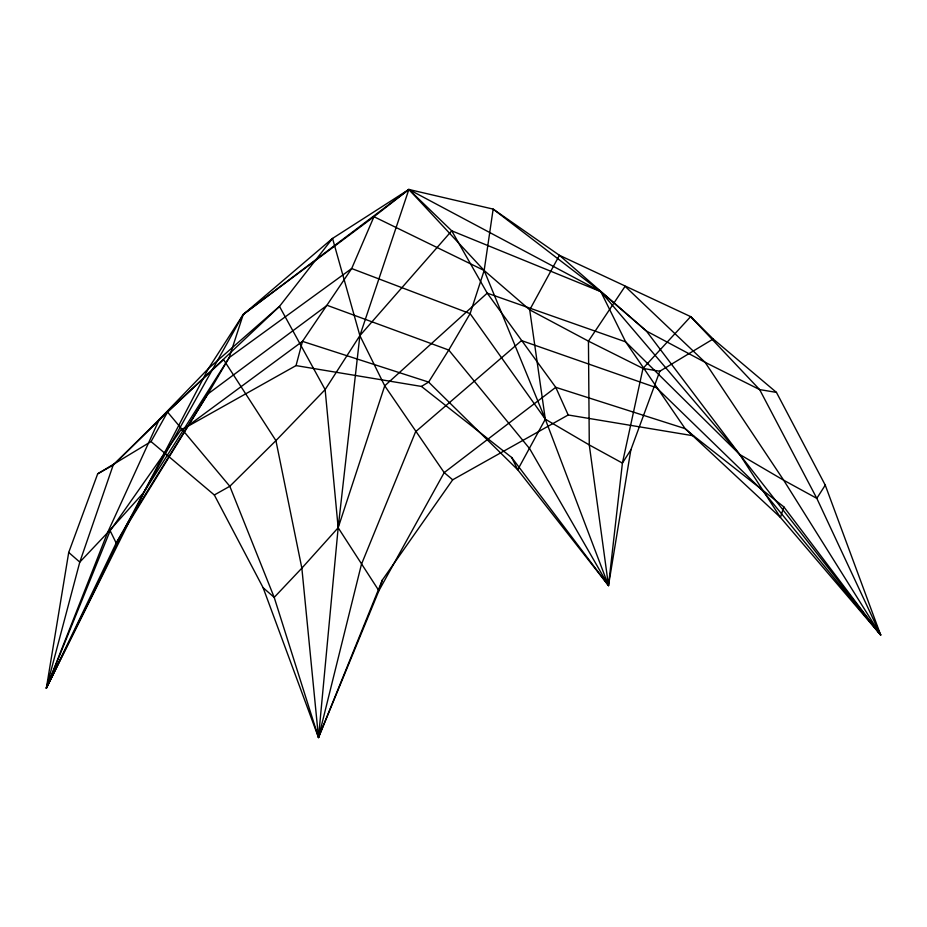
<?xml version="1.0" encoding="UTF-8"?>
<svg xmlns="http://www.w3.org/2000/svg" width="927" height="927" viewBox="0 0 927 927"><rect width="100%" height="100%" fill="white"/><g stroke="black" fill="none" stroke-linecap="round" stroke-linejoin="round"><path stroke-width="1.39" d="M776.455 392.399L759.63 389.583L705.088 362.306L646.351 330.997L600.8 291.657L408.877 189.467L332.538 238.413L243.245 314.462L208.494 368.459L143.778 492.469L46.35 688.147L68.714 552.446L97.683 473.824L151.043 441.576L214.322 494.983L263.117 587.718L318.506 737.533L338.17 527.741L359.885 335.62L408.877 189.467L493.152 209.108L559.433 255.307L646.351 330.997L739.7 454.462L880.65 634.949L825.25 485.134L776.455 392.399L713.187 338.992L690.661 316.617L559.433 255.307L529.711 309.838L545.308 419.189L608.494 585.563L630.847 449.862L659.815 371.24L713.187 338.992M421.449 386.432L511.669 457.463L608.494 585.563L622.411 463.083L642.99 368.425L690.661 316.617L759.63 389.583L816.814 498.355L880.65 634.949L780.43 517.428L685.123 428.633L625.644 341.854L600.8 291.657L493.152 209.108L484.161 270.487L470.116 313.639L448.749 350.047L428.61 382.086L421.449 386.432L296.037 365.597L180.533 430.406L110.139 530.731L46.35 688.147L79.792 562.11L113.175 465.111L159.282 419.456L208.494 368.459L279.479 306.397L332.538 238.413L359.885 335.62L384.728 385.817L444.195 472.608L452.689 479.792L568.193 414.983L693.605 435.829L783.825 506.849L880.65 634.949L783.686 480.221L705.088 362.306L625.088 286.316L588.448 341.136L589.282 444.937L608.494 585.563L517.718 469.757L428.61 382.086L302.48 341.368L187.683 426.049L180.533 430.406M568.193 414.983L555.748 387.324L487.22 293.152L451.727 230.811L408.877 189.467L243.245 314.462L143.778 492.469L128.158 522.017L46.35 688.147L107.451 532.874L159.282 419.456L223.558 359.595L275.922 440.626L301.854 568.147L318.506 737.533L378.9 590.708L338.17 527.741L325.134 389.618L279.479 306.397L167.567 412.075L229.815 486.269L274.195 597.382L318.506 737.533L361.437 564.346L415.609 431.715L521.519 340.591L656.536 387.753L762.967 491.078L880.65 634.949M296.037 365.597L302.48 341.368L351.681 268.552L373.963 216.709L408.877 189.467L484.161 270.487L529.711 309.838L588.448 341.136L642.99 368.425L659.815 371.24M452.689 479.792L382.295 580.117L378.9 590.708L444.195 472.608L555.748 387.324L685.123 428.633L693.605 435.829M783.825 506.849L780.43 517.428L739.7 454.462L600.8 291.657L451.727 230.811L359.885 335.62L325.134 389.618L275.922 440.626L229.815 486.269L214.322 494.983M318.506 737.533L382.295 580.117M46.35 688.147L116.188 543.037L128.158 522.017L207.833 394.01L229.201 357.602L243.245 314.462L373.963 216.709L484.161 270.487L545.308 419.189L589.282 444.937L622.411 463.083L630.847 449.862M151.043 441.576L167.567 412.075L113.175 465.111L97.683 473.824M825.25 485.134L816.814 498.355L783.686 480.221L739.7 454.462L625.644 341.854L487.22 293.152L384.728 385.817L338.17 527.741L301.854 568.147L274.195 597.382L263.117 587.718M68.714 552.446L79.792 562.11L107.451 532.874L143.778 492.469L229.201 357.602L351.681 268.552L470.116 313.639L545.308 419.189L517.718 469.757L511.669 457.463M608.494 585.563L529.688 448.738L448.749 350.047L327.127 305.319L207.833 394.01L116.188 543.037L110.139 530.731"/></g></svg>
